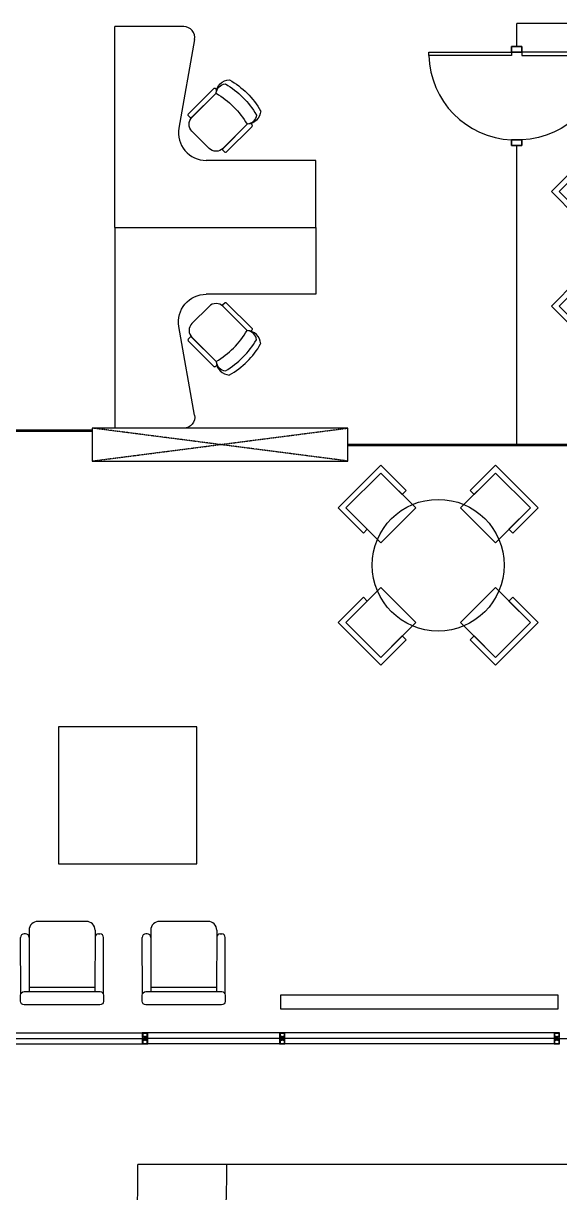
# Model space of a CAD drawing. Header units: millimetres. Extents: x 489570 to 664474, y -400689 to -233120.
# Drawn here: x 558778 to 563660, y -385814 to -375160 of the extents above; entities that cross this region are included whole.
import ezdxf

# ---------------------------------------------------------------- set-up
doc = ezdxf.new("R2010")
doc.units = ezdxf.units.MM
doc.header["$LTSCALE"] = 10
doc.header["$MEASUREMENT"] = 0
doc.linetypes.add('HIDDEN', pattern=[0.375, 0.25, -0.125])
for name, color, linetype in [('03AFP', 2, 'Continuous'), ('06ADS', 6, 'Continuous'), ('XREF BB LVL 3$0$X-WTC3-Level 3 segmented$0$DOOR', 2, 'Continuous'), ('XREF BB LVL 3$0$X-WTC3-Level 3 segmented$0$WAL', 7, 'Continuous'), ('XREF WTC3 FPPP MAY09 1$0$PAR-low', 8, 'Continuous'), ('XREF WTC3 FPPP MAY09 1$0$X-WTC3-Level 3 segmented$0$PAR-FUL', 2, 'Continuous')]:
    doc.layers.add(name, color=color, linetype=linetype)

# ---------------------------------------------------------------- blocks, each defined once
blk = doc.blocks.new('XREF WTC3 FPPP MAY09 1$0$kursi')
at = {"layer": '03AFP', "linetype": 'ByBlock'}
for points in [[(200, -400), (200, -90, 0.414214), (110, 0), (-110, 0, 0.414214), (-200, -90), (-200, -400)], [(-200, -400), (-200, -87, 0.414214), (-210, -77), (-235, -77, 0.414214), (-245, -87), (-245, -418, 0.414214), (-235, -428), (-219, -428)], [(200, -400), (200, -87, -0.414214), (210, -77), (235, -77, -0.414214), (245, -87), (245, -418, -0.414214), (235, -428), (219, -428)]]:
    blk.add_lwpolyline(points, format="xyb", dxfattribs=at)
for centre, radius, start, end in [((-105, -487), 129, 137.6669, 222.3331), ((-125, -460), 96, 141.5436, 218.4564), ((0, 340), 766, 254.8715, 285.1285), ((105, -487), 129, 317.6669, 42.3331), ((125, -460), 96, 321.5436, 38.4564), ((0, 220), 766, 254.8715, 285.1285), ((0, 166), 766, 254.8715, 285.1285)]:
    blk.add_arc(centre, radius, start, end, dxfattribs=at)
blk = doc.blocks.new('XREF WTC3 FPPP MAY09 1$0$hsbc sing')
for p, q in [((-25, 0), (-25, -1829)), ((-25, 0), (1644, 0)), ((-25, 0), (1644, 0)), ((1089, 0), (1804, 0)), ((1804, -627), (1804, 0)), ((1687, -725), (878, -582)), ((585, -1829), (585, -829)), ((-25, -1829), (585, -1829))]:
    blk.add_line(p, q)
for centre, radius, start, end in [((835, -829), 250, 80, 180), ((1704, -627), 100, 260, 0)]:
    blk.add_arc(centre, radius, start, end)
at = {"xscale": -1, "rotation": 45.00000000000005}
blk.add_blockref('XREF WTC3 FPPP MAY09 1$0$kursi', (773, -779), dxfattribs=at)
blk = doc.blocks.new('XREF WTC3 FPPP MAY09 1$0$SF1')
at = {"layer": '03AFP'}
for p, q in [((-346, 639), (-338, 650)), ((-721, 91), (-728, 80))]:
    blk.add_line(p, q, dxfattribs=at)
at = {"layer": '03AFP', "linetype": 'ByBlock'}
for p, q in [((130, 368), (-294, 658)), ((-392, 632), (70, 315)), ((-392, 632), (70, 315)), ((-731, 137), (-268, -180)), ((-296, -254), (-720, 36))]:
    blk.add_line(p, q, dxfattribs=at)
for points in [[(-503, 611), (-751, 248, 0.414214), (-731, 137)], [(-302, -157, 0.008705), (-300, -155), (36, 336, 0.008705), (37, 338)], [(37, 338, -0.008705), (36, 336), (39, 340, -0.008705), (37, 338)], [(37, 338, 0.008705), (39, 340), (36, 336, 0.008705), (37, 338)], [(-302, -157, -0.008705), (-303, -159), (-300, -155, -0.008705), (-302, -157)]]:
    blk.add_lwpolyline(points, format="xyb", dxfattribs=at)
blk.add_lwpolyline([(187, 329, -0.414214), (195, 285), (-195, -285, -0.414214), (-240, -293), (-286, -262, -0.414214), (-294, -217), (96, 353, -0.414214), (140, 361)], format="xyb", close=True, dxfattribs=at)
blk.add_arc((-437, 566), 80, 55.6033, 145.6033, dxfattribs=at)
at = {"layer": '03AFP'}
for centre, start, end in [((-312, 632), 55.6033, 145.6033), ((-319, 621), 145.6033, 235.6033), ((-702, 62), 145.6033, 235.6033), ((-694, 73), 55.6033, 145.6033)]:
    blk.add_arc(centre, 32, start, end, dxfattribs=at)
blk = doc.blocks.new('XREF WTC3 FPPP MAY09 1$0$1200-4')
at = {"layer": '03AFP'}
for points in [[(-840, 522), (-522, 840), (-203, 522), (-522, 203), (-840, 522), (-522, 840), (-327, 645), (-292, 681), (-522, 910), (-910, 522), (-681, 292), (-645, 327), (-840, 522)], [(840, 522), (522, 840), (203, 522), (522, 203), (840, 522), (522, 840), (327, 645), (292, 681), (522, 910), (910, 522), (681, 292), (645, 327), (840, 522)], [(-840, -522), (-522, -840), (-203, -522), (-522, -203), (-840, -522), (-522, -840), (-327, -645), (-292, -681), (-522, -910), (-910, -522), (-681, -292), (-645, -327), (-840, -522)], [(840, -522), (522, -840), (203, -522), (522, -203), (840, -522), (522, -840), (327, -645), (292, -681), (522, -910), (910, -522), (681, -292), (645, -327), (840, -522)]]:
    blk.add_lwpolyline(points, close=True, dxfattribs=at)
blk.add_circle((0, 0), 600, dxfattribs=at)
blk = doc.blocks.new('XREF WTC3 FPPP MAY09 1$0$X-WTC3-Level 3 segmented$0$P800')
for p, q in [((-15, 900), (79, 900)), ((-15, 850), (-15, 900)), ((79, 900), (-15, 900)), ((79, 900), (79, 850)), ((79, 850), (-15, 850)), ((-15, 0), (-15, 50)), ((-15, 50), (79, 50)), ((79, 0), (-15, 0)), ((79, 80), (832, 80)), ((79, 50), (79, 80)), ((832, 50), (79, 50)), ((79, 50), (79, 0)), ((832, 80), (832, 50))]:
    blk.add_line(p, q)
blk.add_arc((43, 62), 789, 1.3099, 87.4111)
blk = doc.blocks.new('XREF BB LVL 3$0$X-WTC3-Level 3 segmented$0$fra2')
for points in [[(0.43, 0), (0, 0), (0, 0.5), (0.43, 0.5)], [(0.43, 0.5), (0.43, 0.46), (0.36, 0.41), (0.36, 0.35), (0.64, 0.35), (0.64, 0.41), (0.57, 0.46), (0.57, 0.5), (1, 0.5), (1, 0), (0.57, 0), (0.57, 0.04), (0.64, 0.09), (0.64, 0.15), (0.36, 0.15), (0.36, 0.09), (0.43, 0.04), (0.43, 0)]]:
    blk.add_lwpolyline(points)
blk.add_lwpolyline([(0.69, 0.3), (0.69, 0.45), (0.95, 0.45), (0.95, 0.05), (0.69, 0.05), (0.69, 0.2), (0.31, 0.2), (0.31, 0.05), (0.05, 0.05), (0.05, 0.45), (0.31, 0.45), (0.31, 0.3)], close=True)

msp = doc.modelspace()

# ---------------------------------------------------------------- linework, layer by layer
at = {"layer": '03AFP'}
for points in [[(559097.6, -382819.8), (560357.5, -382819.8), (560357.5, -381570.4), (559097.6, -381570.4)], [(561118.2, -384140), (563646.1, -384140), (563646.1, -384016.3), (561118.2, -384016.3)]]:
    msp.add_lwpolyline(points, close=True, dxfattribs=at)
at = {"layer": '06ADS'}
for p, q in [((564069.9, -375159.8), (563269.9, -375159.8)), ((559406.9, -378867), (555818.8, -378867)), ((559406.9, -378879), (555818.8, -378879))]:
    msp.add_line(p, q, dxfattribs=at)
for points in [[(563269.9, -375371.8), (563269.9, -375159.8), (563269.9, -375159.8)], [(563269.9, -378997.7), (563269.9, -378997.7), (563269.9, -376271.8)], [(563732.2, -378997.7), (561732.2, -378997.7)], [(563732.2, -379009.7), (561732.2, -379009.7)]]:
    msp.add_lwpolyline(points, dxfattribs=at)
at = {"layer": 'XREF BB LVL 3$0$X-WTC3-Level 3 segmented$0$DOOR', "color": 4}
for p, q in [((557395.7, -384409.2), (559874.7, -384409.2)), ((561124.7, -384409.2), (559895.7, -384409.2)), ((563624.7, -384409.2), (561145.7, -384409.2)), ((563645.7, -384409.2), (564874.7, -384409.2))]:
    msp.add_line(p, q, dxfattribs=at)
at = {"layer": 'XREF BB LVL 3$0$X-WTC3-Level 3 segmented$0$DOOR'}
for p, q in [((557410.2, -384359.2), (559860.2, -384359.2)), ((561110.2, -384359.2), (559910.2, -384359.2)), ((563610.2, -384359.2), (561160.2, -384359.2)), ((557410.2, -384459.2), (559860.2, -384459.2)), ((561110.2, -384459.2), (559910.2, -384459.2)), ((563610.2, -384459.2), (561160.2, -384459.2))]:
    msp.add_line(p, q, dxfattribs=at)
at = {"layer": 'XREF BB LVL 3$0$X-WTC3-Level 3 segmented$0$WAL'}
msp.add_line((565439.7, -385559.2), (559819.3, -385559.2), dxfattribs=at)
for radius, end in [(9310, 0.55389), (10120, 0.50955)]:
    msp.add_arc((550509.7, -385649.2), radius, 270, end, dxfattribs=at)
at = {"layer": 'XREF WTC3 FPPP MAY09 1$0$X-WTC3-Level 3 segmented$0$PAR-FUL', "color": 1, "linetype": 'HIDDEN'}
for p, q in [((561732.2, -379147.7), (559404.9, -378847.7)), ((559404.9, -379147.7), (561732.2, -378847.7))]:
    msp.add_line(p, q, dxfattribs=at)
at = {"layer": 'XREF WTC3 FPPP MAY09 1$0$X-WTC3-Level 3 segmented$0$PAR-FUL'}
msp.add_lwpolyline([(561732.2, -379147.7), (561732.2, -378847.7), (559404.9, -378847.7), (559404.9, -379147.7)], close=True, dxfattribs=at)

# ---------------------------------------------------------------- block references
at = {"layer": '03AFP', "rotation": 90}
for name, p in [('XREF WTC3 FPPP MAY09 1$0$hsbc sing', (559611.9, -376993.7)), ('XREF WTC3 FPPP MAY09 1$0$1200-4', (564494.9, -377215)), ('XREF WTC3 FPPP MAY09 1$0$1200-4', (562554.3, -380097))]:
    msp.add_blockref(name, p, dxfattribs=at)
at = {"layer": '03AFP', "xscale": -1, "rotation": 90}
msp.add_blockref('XREF WTC3 FPPP MAY09 1$0$hsbc sing', (559611.9, -377043.7), dxfattribs=at)
at = {"layer": '06ADS', "rotation": 180}
msp.add_blockref('XREF WTC3 FPPP MAY09 1$0$X-WTC3-Level 3 segmented$0$P800', (563301.9, -375371.8), dxfattribs=at)
at = {"layer": '06ADS', "xscale": -1, "rotation": 180}
msp.add_blockref('XREF WTC3 FPPP MAY09 1$0$X-WTC3-Level 3 segmented$0$P800', (563237.9, -375371.8), dxfattribs=at)
at = {"layer": 'XREF BB LVL 3$0$X-WTC3-Level 3 segmented$0$DOOR', "xscale": -100, "yscale": 100, "zscale": 100, "rotation": 270}
for p in [(559859.7, -384459.2), (561109.7, -384459.2), (563609.7, -384459.2)]:
    msp.add_blockref('XREF BB LVL 3$0$X-WTC3-Level 3 segmented$0$fra2', p, dxfattribs=at)
at = {"layer": 'XREF WTC3 FPPP MAY09 1$0$PAR-low', "rotation": 304.3966516939026}
for p in [(559130.1, -384103.3), (560237.9, -384103.3)]:
    msp.add_blockref('XREF WTC3 FPPP MAY09 1$0$SF1', p, dxfattribs=at)

doc.saveas('drawing.dxf')
